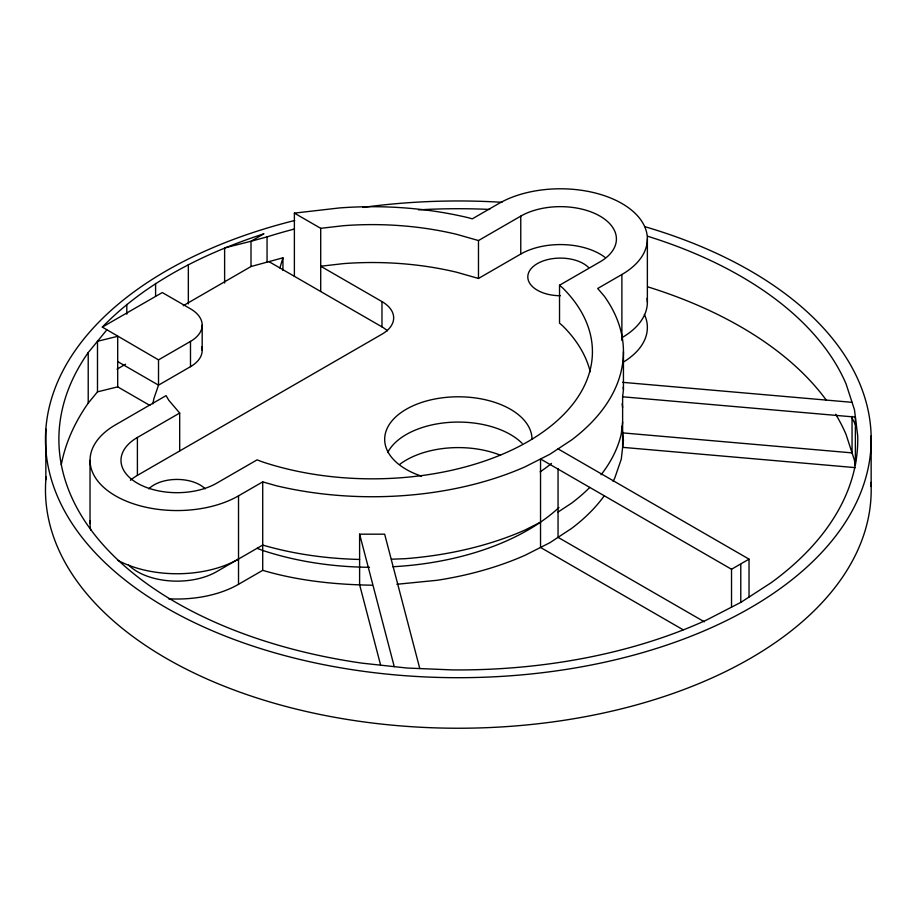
<?xml version="1.0" encoding="UTF-8"?>
<svg xmlns="http://www.w3.org/2000/svg" width="917" height="917" viewBox="0 0 917 917"><rect width="100%" height="100%" fill="white"/><g stroke="black" fill="none" stroke-linecap="round" stroke-linejoin="round"><path stroke-width="1.38" d="M623.445 351.727L623.445 389.633L622.632 396.797L855.378 417.086L855.378 464.827M622.632 422.072L621.29 433.844A251.189 145.024 0 0 1 601.059 474.754M279.891 267.947L282.94 257.803L251.006 266.526L183.24 305.716M61.267 464.793A399.434 230.614 0 0 1 88.215 403.148L88.215 352.598L106.75 329.982M88.215 403.148L97.489 391.846L117.697 386.859L149.849 405.417M102.314 327.094L158.515 359.877L190.495 341.411A39.889 23.028 0 0 0 190.495 308.834L162.298 292.546L102.314 327.094C146.433 281.817 204.422 253.126 263.936 233.789L251.006 241.251L224.619 247.922L224.619 283.021M558.052 512.064L571.532 503.192A251.189 145.024 0 0 0 589.791 487.42M683.154 629.796L540.537 547.449L540.537 458.993L731.525 569.251L749.029 559.141L558.052 448.883M88.215 352.598A399.434 230.614 0 0 0 362.318 663.186L407.137 668.046L452.631 669.914A399.434 230.614 0 0 0 706.743 619.926L740.776 602.4L771.128 582.742A399.434 230.614 0 0 0 857.727 436.033L854.472 409.773L846.059 383.891A399.503 230.648 0 0 0 647.769 236.288M201.694 346.786A39.889 23.028 0 0 1 190.495 366.674L158.515 385.151L153.976 398.322A220.16 127.108 0 0 0 152.933 403.824M294.38 213.122L320.709 228.322L343.52 225.697A220.16 127.108 0 0 1 456.506 234.293L478.479 240.541L520.764 216.125A56.029 32.347 0 0 1 600.005 216.125A56.029 32.347 0 0 1 600.005 261.872L559.53 285.244L562.923 288.167A220.16 127.108 0 0 1 527.94 441.604A220.16 127.108 0 0 1 262.17 461.801L257.104 459.853L216.63 483.213A56.029 32.347 0 0 1 137.401 483.213A56.029 32.347 0 0 1 137.401 437.466L179.686 413.051L168.854 400.362L166.069 395.64L115.508 424.835A86.977 50.217 0 0 0 115.508 495.845A86.977 50.217 0 0 0 238.523 495.845L262.709 481.883L276.132 485.701A251.189 145.024 0 0 0 525.166 466.776L549.868 454.27L571.532 440.011A251.189 145.024 0 0 0 604.326 296.225L597.701 288.477L621.886 274.515A86.977 50.217 0 0 0 621.886 203.494A86.977 50.217 0 0 0 498.882 203.494L472.278 218.854L468.381 217.742A251.189 145.024 0 0 0 339.473 207.941L294.38 213.122L294.38 276.304M130.432 480.279A56.029 32.347 0 0 1 137.401 475.373L381.976 334.178A39.889 23.028 0 0 0 381.976 301.601L320.709 266.228L343.52 263.615A220.16 127.108 0 0 1 456.506 272.2L478.479 278.459L520.764 254.043A56.029 32.347 0 0 1 604.83 257.219M168.487 598.778A86.977 50.217 0 0 0 238.523 584.312L262.709 570.34C298.197 580.839 335.347 584.622 372.256 585.206M116.998 369.184L125.572 364.244M540.537 522.174L525.166 529.957A251.189 145.024 0 0 1 405.039 558.694L391.456 559.21M294.185 229.09A399.503 230.648 0 0 0 267.065 236.873L251.006 241.251L251.006 266.526M396.889 584.278L437.271 580.266A251.189 145.024 0 0 0 525.166 555.232L549.868 542.726L571.532 528.467A251.189 145.024 0 0 0 604.326 495.684M380.532 664.756L359.613 584.725L359.613 534.175L384.659 534.187L419.791 668.562M359.613 559.45C326.91 558.671 294.139 554.223 262.709 545.065L216.63 571.669A56.029 32.347 0 0 1 128.495 564.975M622.609 382.332L852.053 402.334M622.609 432.881L852.053 452.883L852.053 416.375M855.378 467.636L622.632 447.347L622.609 396.373M257.104 548.309L262.17 550.269A220.16 127.108 0 0 0 369.517 567.291M268.956 261.632L381.976 326.876A39.889 23.028 0 0 1 387.41 330.796M704.382 621.829L558.052 537.339L558.052 468.541M117.697 361.585L158.515 385.151L158.515 359.877M359.613 534.175L394.253 666.648M855.08 465.194L854.472 460.323L846.059 434.44A399.434 230.614 0 0 0 835.674 414.243M623.17 387.203L623.445 389.633M622.173 403.732L622.609 407.607M621.875 426.428L623.445 440.183L621.29 459.119L614.883 477.723A251.189 145.024 0 0 1 613.106 481.368M871.15 435.93L871.15 486.48M749.029 559.141L749.029 597.059M740.776 564.482L740.776 602.4M731.525 569.251L731.525 607.169M647.368 239.005L647.368 302.186M621.886 274.515L621.886 340.505M559.53 285.244L559.53 323.151L562.923 326.085A220.16 127.108 0 0 1 590.239 371.775M520.764 216.125L520.764 254.043M478.479 240.541L478.479 278.459M381.976 301.601L381.976 326.876M320.709 228.322L320.709 291.503M282.94 257.803L282.94 270.435M267.053 236.873L267.053 262.147M262.709 481.883L262.709 570.34M238.523 495.845L238.523 584.312M202.187 325.122L202.187 350.397M190.495 341.411L190.495 366.674M188.34 264.543L188.34 303.859M179.686 413.051L179.686 450.958M155.592 283.456L155.592 296.088M137.401 437.466L137.401 475.373M126.798 304.398L126.798 314.222M117.697 386.859L117.697 336.31L97.489 341.296L97.489 391.846M90.026 460.334L90.026 523.527M45.85 429.122L45.85 479.671M387.696 452.528A73.669 42.537 0 0 1 449.674 422.37A73.669 42.537 0 0 1 522.128 443.335M421.499 476.164A73.669 42.537 0 0 1 421.499 402.494A73.669 42.537 0 0 1 532.009 439.335M148.795 488.841A32.576 18.81 0 0 1 205.225 488.841M560.39 295.721A32.576 18.81 0 0 1 532.169 267.512A32.576 18.81 0 0 1 588.599 267.512M551.495 463.452A220.16 127.108 0 0 1 540.136 471.865M238.523 559.038A86.977 50.217 0 0 1 117.846 560.333M90.772 530.083A86.977 50.217 0 0 1 90.153 520.902M558.969 507.537A220.16 127.108 0 0 1 392.82 566.74M644.399 314.462A86.977 50.217 0 0 1 623.033 362.307M399.881 464.243A73.669 42.537 0 0 1 500.59 455.291M647.104 298.243A86.977 50.217 0 0 1 621.886 337.697M645.087 226.751A412.856 238.363 0 0 1 773.937 593.001A412.856 238.363 0 0 1 126.901 581.47A412.856 238.363 0 0 1 294.655 220.504M362.903 207.425A412.856 238.363 0 0 1 502.012 202.302M418.473 209.867A399.503 230.648 0 0 1 489.667 209.431M870.99 482.399A412.856 238.363 0 0 1 453.617 728.224A412.856 238.363 0 0 1 46.079 476.955M851.755 417.613A412.856 238.363 0 0 1 856.237 426.313M647.769 286.849A399.434 230.614 0 0 1 826.469 400.385"/></g></svg>
